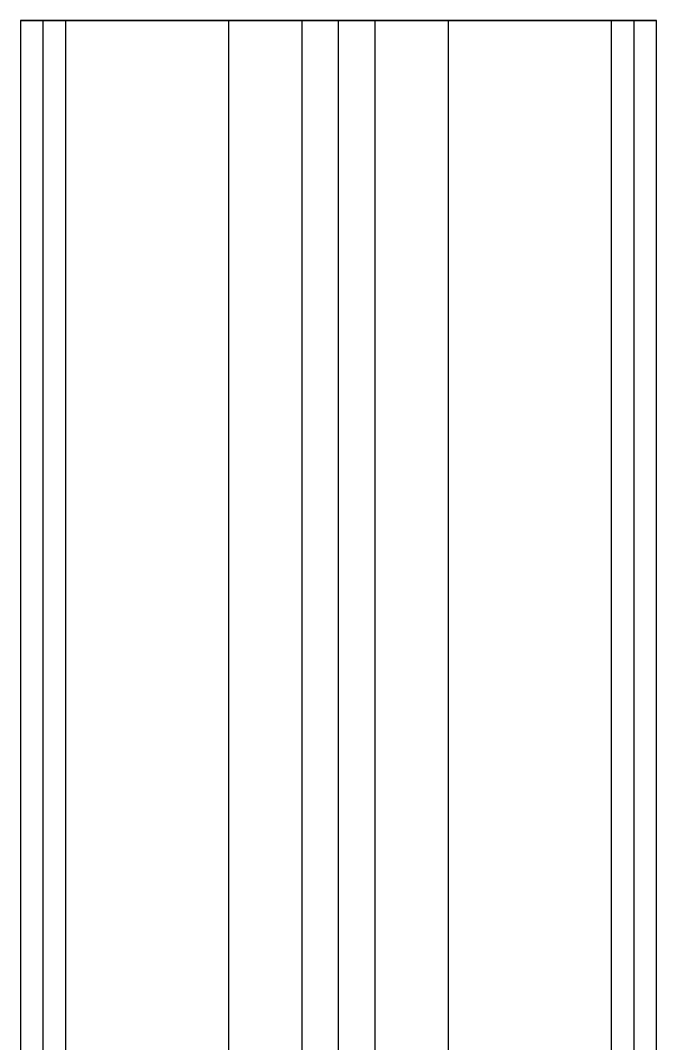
# Model space of a CAD drawing. Header units: inches. Extents: x -276 to 276, y -197 to 1575.
# Drawn here: x -276 to 276, y 689 to 1575 of the extents above; entities that cross this region are included whole.
import ezdxf

# ---------------------------------------------------------------- set-up
doc = ezdxf.new("R2010")
doc.units = ezdxf.units.IN
doc.header["$MEASUREMENT"] = 0

# ---------------------------------------------------------------- blocks, each defined once
blk = doc.blocks.new('A$C220E3DB9')
at = {"linetype": 'Continuous', "extrusion": (2.43682e-22, 1, 5.22872e-06)}
for p, q in [((108.19, 1574.8), (108.19, 86.61)), ((127.88, 1574.8), (108.19, 1574.8)), ((127.88, 106.3), (127.88, 1574.8)), ((147.56, 1574.8), (127.88, 1574.8)), ((147.56, 106.3), (147.56, 1574.8)), ((288.35, 1574.8), (288.35, 137.22)), ((352.28, 1574.8), (288.35, 1574.8)), ((352.28, 214.57), (352.28, 1574.8)), ((383.78, 214.57), (383.78, 1574.8)), ((479.21, 1574.8), (415.28, 1574.8)), ((415.28, 1574.8), (415.28, 214.57)), ((479.21, 137.22), (479.21, 1574.8)), ((639.69, 1574.8), (620, 1574.8)), ((620, 1574.8), (620, 106.3)), ((659.37, 1574.8), (639.69, 1574.8)), ((639.69, 1574.8), (639.69, 106.3)), ((659.37, 86.61), (659.37, 1574.8))]:
    blk.add_line(p, q, dxfattribs=at)
at = {"linetype": 'Continuous', "extrusion": (-1.16136e-21, 1.74608e-11, -1)}
blk.add_ellipse((383.78, 1574.8), major_axis=(-275.59, 0), ratio=0.000005, start_param=0.00003, end_param=1.570796, dxfattribs=at)
at = {"linetype": 'Continuous'}
for major_axis, start_param, end_param in [((275.59, 0), 0.00003, 3.141563), ((-255.91, 0), -1.570796, -0.000032), ((-236.22, 0), -1.570796, -0.000035), ((95.43, 0), 0.000086, 3.141506), ((-31.5, 0), -1.570796, -0.000261), ((31.5, 0), 0.000261, 1.570796), ((255.91, 0), 0.000032, 1.570796), ((236.22, 0), 0.000035, 1.570796)]:
    blk.add_ellipse((383.78, 1574.8), major_axis=major_axis, ratio=0.000005, start_param=start_param, end_param=end_param, dxfattribs=at)
at = {"linetype": 'Continuous', "extrusion": (-1.32577e-21, -1.28839e-11, -1)}
blk.add_ellipse((383.78, 1574.8), major_axis=(-255.91, 0), ratio=0.000005, start_param=0.000032, end_param=3.14156, dxfattribs=at)
at = {"linetype": 'Continuous', "extrusion": (-1.39484e-21, -2.264e-12, -1)}
blk.add_ellipse((383.78, 1574.8), major_axis=(-236.22, 0), ratio=0.000005, start_param=0.000035, end_param=3.141558, dxfattribs=at)
at = {"linetype": 'Continuous', "extrusion": (-2.57056e-21, 1.50333e-11, -1)}
blk.add_ellipse((383.78, 1574.8), major_axis=(-95.43, 0), ratio=0.000005, start_param=0.000086, end_param=1.570796, dxfattribs=at)
at = {"linetype": 'Continuous', "extrusion": (7.55568e-21, 6.18218e-12, -1)}
blk.add_ellipse((383.78, 1574.8), major_axis=(-31.5, 0), ratio=0.000005, start_param=0.000261, end_param=3.141331, dxfattribs=at)
at = {"linetype": 'Continuous', "extrusion": (1.83338e-32, 1.50556e-11, -1)}
blk.add_ellipse((383.78, 1574.8), major_axis=(95.43, 0), ratio=0.000005, start_param=-1.570796, end_param=-0.000086, dxfattribs=at)
at = {"linetype": 'Continuous', "extrusion": (4.15852e-32, 1.74641e-11, -1)}
blk.add_ellipse((383.78, 1574.8), major_axis=(275.59, 0), ratio=0.000005, start_param=-1.570796, end_param=-0.00003, dxfattribs=at)
at = {"linetype": 'Continuous', "extrusion": (3.87307e-32, -1.28802e-11, -1)}
blk.add_ellipse((383.78, 1574.8), major_axis=(255.91, 0), ratio=0.000005, start_param=-1.570796, end_param=-0.000032, dxfattribs=at)

msp = doc.modelspace()

# ---------------------------------------------------------------- linework, layer by layer
for p in [(-95.43, 1574.8), (-31.5, 1574.8)]:
    msp.add_point(p)

# ---------------------------------------------------------------- block references
msp.add_blockref('A$C220E3DB9', (-383.78, 0))

doc.saveas('drawing.dxf')
